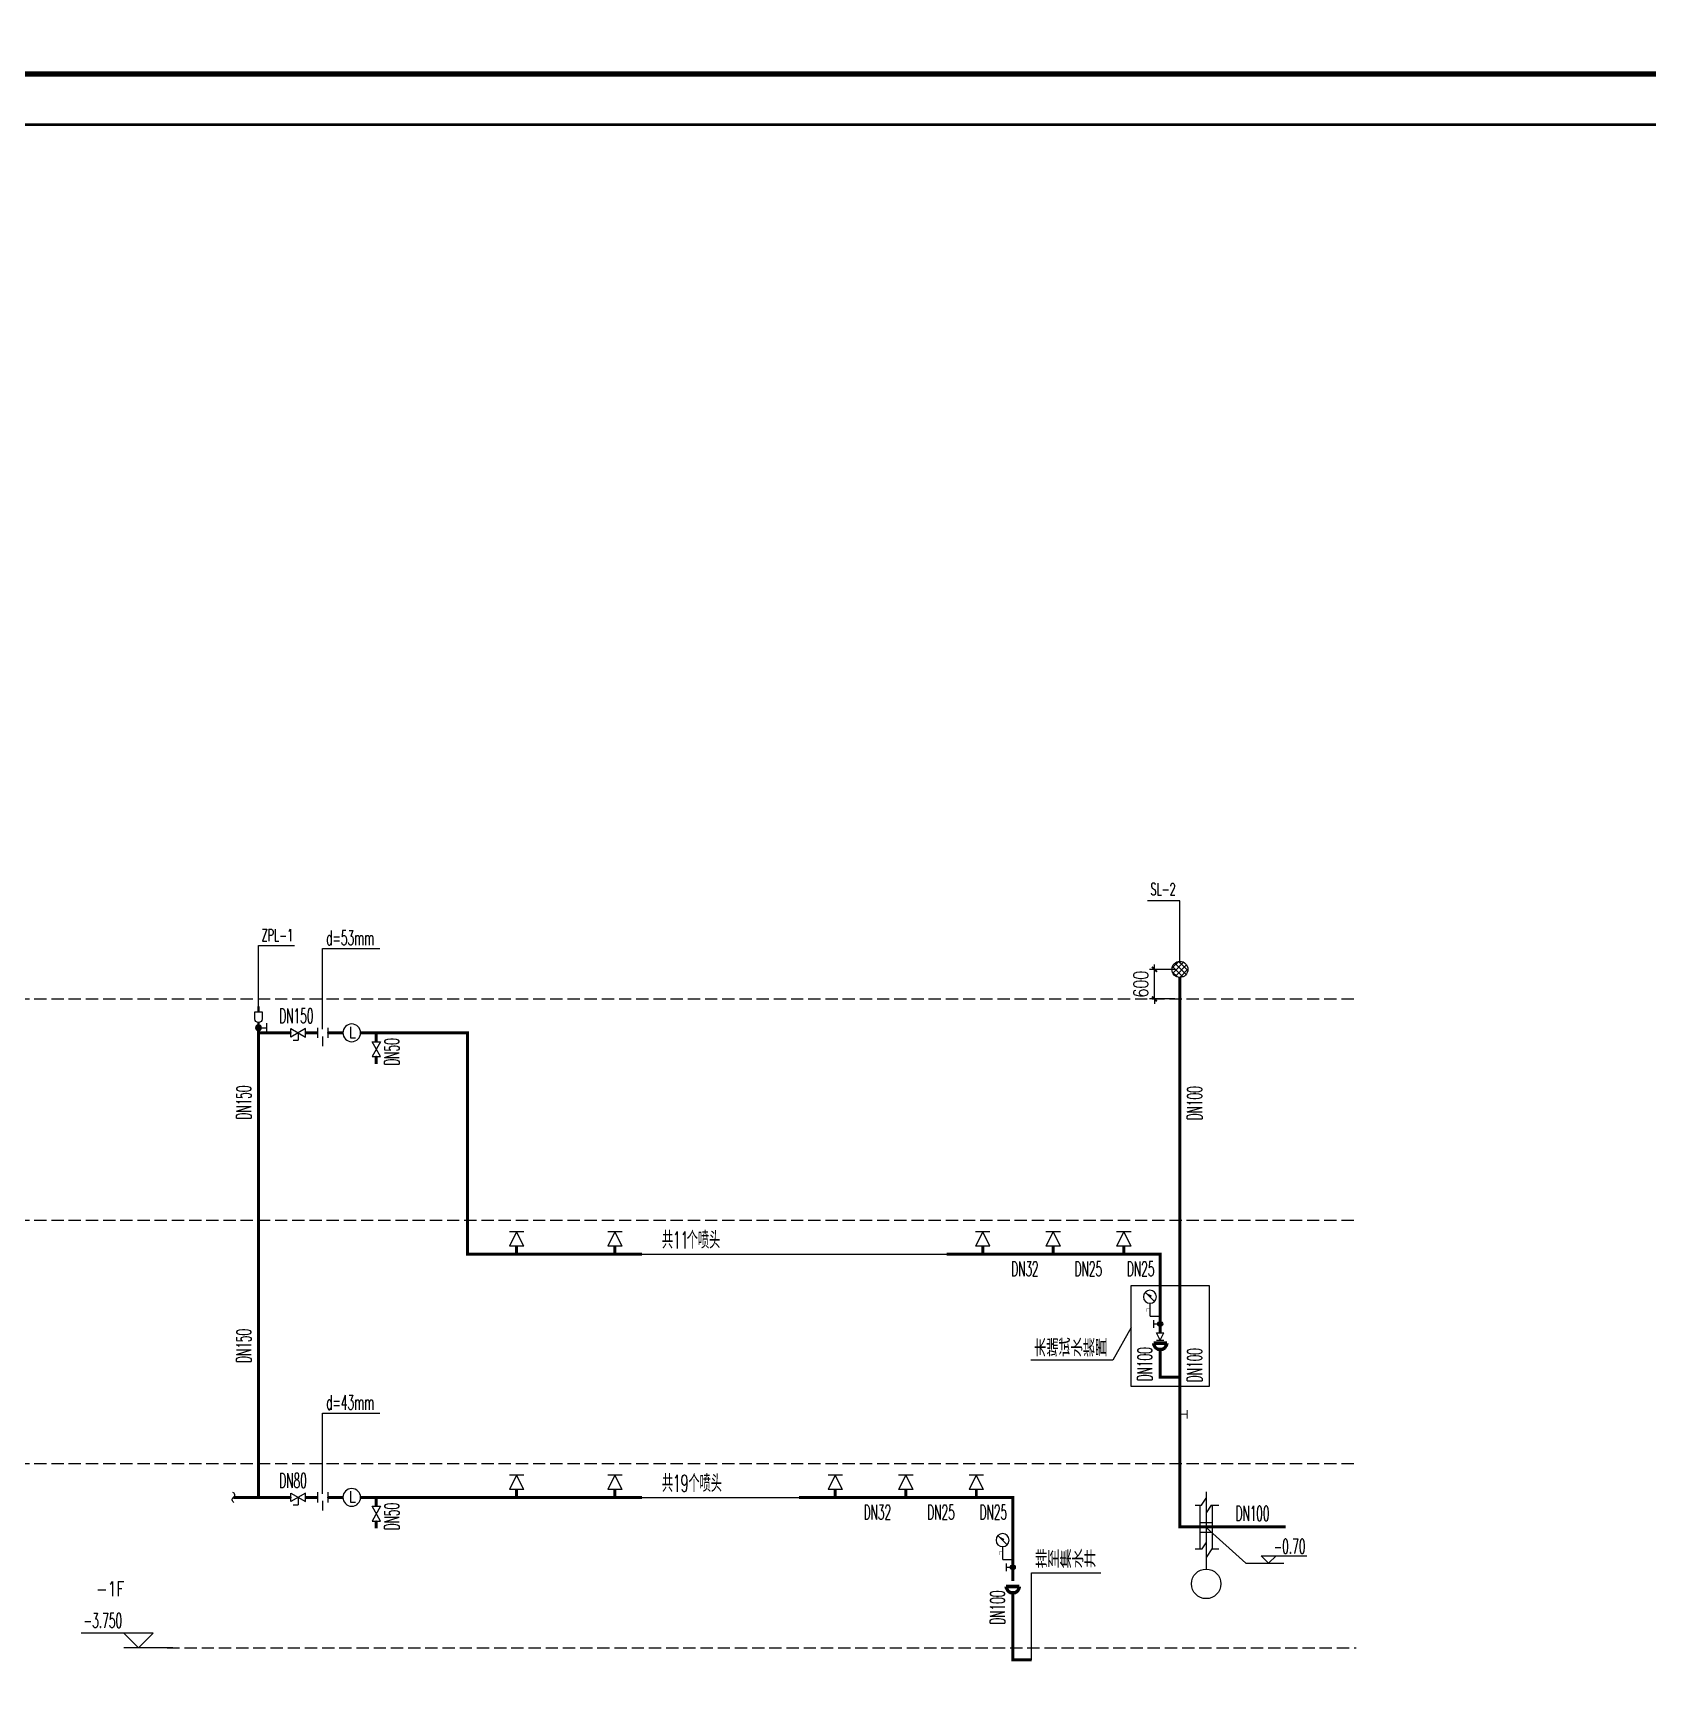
# Model space of a CAD drawing. Extents: x -452079 to 117456, y 3902 to 836955.
# Drawn here: x -288910 to -256051, y 233355 to 267077 of the extents above; entities that cross this region are included whole.
import ezdxf
from ezdxf.enums import TextEntityAlignment as Align

# ---------------------------------------------------------------- set-up
doc = ezdxf.new("R2010")
doc.units = 0
doc.header["$LTSCALE"] = 1000
doc.header["$MEASUREMENT"] = 0
for name, pattern in [('__DASH', [0.35, 0.25, -0.1]), ('CONTINOUS', [0]), ('DOTE_30', [0.726, 0.6, -0.06, 0.006, -0.06])]:
    doc.linetypes.add(name, pattern=pattern)
for name, color, linetype in [('0-cxFrame', 155, 'Continuous'), ('BZ_ZF喷淋', 6, 'Continuous'), ('DIM_ELEV', 3, 'Continuous'), ('DIM_雨水', 4, 'Continuous'), ('FM_ZF喷淋', 6, 'Continuous'), ('FM_ZF雨水', 4, 'Continuous'), ('gps-wang', 90, 'Continuous'), ('P-其他', 3, 'Continuous'), ('SB_ZF喷淋', 6, 'Continuous'), ('SB_ZF污水', 2, 'Continuous'), ('SB_ZF消火栓M', 10, 'Continuous'), ('SPACE', 7, 'Continuous'), ('TEXT_雨水', 4, 'Continuous'), ('TWT_DIM', 3, 'Continuous'), ('TWT_LEAD', 3, 'Continuous'), ('TWT_ZFLEAD', 3, 'Continuous'), ('TWT_ZF文字', 3, 'Continuous'), ('VALVE_喷淋', 6, 'Continuous'), ('WZ_ZF喷淋', 6, 'Continuous'), ('WZ_ZF雨水', 4, 'Continuous'), ('污水cao', 2, 'Continuous'), ('给排水wang', 2, 'Continuous')]:
    doc.layers.add(name, color=color, linetype=linetype)
for name, color, linetype, lineweight in [('0-cxText', 131, 'Continuous', 25), ('Gps-ZF喷淋', 6, 'TG_ZP', 60), ('Gps-ZF雨水', 4, 'DOTE_30', 60)]:
    doc.layers.add(name, color=color, linetype=linetype, lineweight=lineweight)
doc.styles.add('_TCH_DIM', font='SIMPLEX', dxfattribs={"width": 0.75, "bigfont": '@1HZTXT'})
doc.styles.add('_TCH_DIM_T3', font='SIMPLEX', dxfattribs={"width": 0.705882, "bigfont": 'GBCBIG'})
doc.styles.add('_TCH_LABEL', font='COMPLEX', dxfattribs={"bigfont": 'GBCBIG'})
doc.styles.add('_TWT_PIPEDN', font='SIMPLEX', dxfattribs={"width": 0.65, "height": 3.5, "bigfont": 'HZTXT'})
doc.styles.add('_TWT_SERIAL', font='SIMPLEX', dxfattribs={"width": 0.8, "height": 3, "bigfont": 'HZTXT'})
doc.styles.add('cx_tuming', font='')
doc.styles.add('cx_tuqian1', font='')
doc.styles.add('TG_LINETYPE', font='SIMPLEX', dxfattribs={"width": 0.8, "height": 3.5, "bigfont": 'HZTXT'})
doc.styles.add('黑体', font='', dxfattribs={"height": 12})
doc.styles.get('cx_tuming').set_extended_font_data('SimHei')
doc.styles.get('cx_tuqian1').set_extended_font_data('SimSun')
doc.styles.get('黑体').set_extended_font_data('SimHei')
doc.linetypes.add('TG_ZP', pattern='A,3,-0.6,["ZP",TG_LINETYPE,S=0.1,R=0,X=-0.52,Y=-0.15],0', length=3.6)
doc.dimstyles.new('_TCH_ARCH&&100', dxfattribs={"dimtxt": 297.5, "dimasz": 100, "dimexe": 100, "dimexo": 100, "dimgap": 126.25, "dimtad": 1, "dimdec": 0, "dimzin": 0, "dimdsep": 46, "dimtxsty": '_TCH_DIM_T3', "dimblk": 'ARCHTICK', "dimcen": 0.09, "dimclrt": 7, "dimazin": 2, "dimtfac": 1, "dimtdec": 0, "dimtix": 1, "dimtmove": 2, "dimatfit": 3, "dimfxl": 0, "dimtolj": 1, "dimtzin": 0, "dimarcsym": 0})

# ---------------------------------------------------------------- blocks, each defined once
blk = doc.blocks.new('$VALVE$00000497')
for p, q in [((78, 138), (-78, 138)), ((0, 50), (0, 138))]:
    blk.add_line(p, q)
at = {"const_width": 49.6}
blk.add_lwpolyline([(25, 0, 1), (-25, 0, 1)], format="xyb", close=True, dxfattribs=at)
blk.add_circle((0, 0), 50)
blk = doc.blocks.new('pqf')
at = {"layer": '给排水wang'}
for p, q in [((75, 429), (-75, 429)), ((-75, 429), (-75, 283)), ((75, 283), (75, 429))]:
    blk.add_line(p, q, dxfattribs=at)
at = {"layer": '给排水wang', "linetype": 'Continuous', "const_width": 45}
for points in [[(0, 429), (0, 542)], [(0, 208), (0, 0)]]:
    blk.add_lwpolyline(points, dxfattribs=at)
at = {"layer": '给排水wang'}
blk.add_arc((0, 283), 75, 180, 0, dxfattribs=at)
at = {"layer": '给排水wang', "xscale": -1.2, "yscale": -1.2, "zscale": 1.2, "rotation": 270}
blk.add_blockref('$VALVE$00000497', (0, 104), dxfattribs=at)
blk = doc.blocks.new('$VALVE$00000597')
blk.add_line((-93, 357), (93, 543))
blk.add_lwpolyline([(93, 543, 0, 50, 0), (-31, 456, 50, 50, 0)], format="xyseb")
for points, const_width in [([(0, 300), (0, 0)], 30), ([(0, 182), (75, 182), (75, 107)], 7.5)]:
    blk.add_lwpolyline(points, dxfattribs=dict(const_width=const_width))
blk.add_circle((0, 450), 150)
blk = doc.blocks.new('通气帽')
at = {"layer": 'gps-wang', "color": 2}
for p, q in [((3175349, 1716179, 800), (3175487, 1716317, 800)), ((3175459, 1716001, 800), (3175356, 1716104, 800)), ((3175571, 1716004, 800), (3175359, 1716216, 800)), ((3175366, 1716080, 800), (3175586, 1716301, 800)), ((3175638, 1716053, 800), (3175408, 1716283, 800)), ((3175421, 1716020, 800), (3175647, 1716246, 800)), ((3175673, 1716134, 800), (3175489, 1716318, 800)), ((3175509, 1715992, 800), (3175674, 1716158, 800))]:
    blk.add_line(p, q, dxfattribs=at)
blk.add_ellipse((3175511, 1716156, 800), major_axis=(0, 163), ratio=1, start_param=4.712370396041393, end_param=10.99555570322098, dxfattribs=at)
blk = doc.blocks.new('A$C39EB7F71_M')
at = {"layer": 'TWT_ZF文字', "color": 2, "linetype": 'CONTINOUS'}
for p, q in [((0, 362), (0, -425)), ((-110, 227), (-48, 227)), ((-60, -218), (-60, 227)), ((-48, 227), (0, 298)), ((52, 227), (0, 148)), ((52, 227), (128, 227)), ((60, 227), (60, -218)), ((-60, 50), (60, 50)), ((-60, 0), (60, 0)), ((-60, -50), (60, -50)), ((-40, -218), (0, -158)), ((-110, -218), (-40, -218)), ((58, -218), (0, -306)), ((58, -218), (128, -218))]:
    blk.add_line(p, q, dxfattribs=at)
blk.add_circle((0, -575), 150, dxfattribs=at)
blk = doc.blocks.new('TK22.A1 L(Dragon)')
at = {"layer": '0-cxFrame', "color": 7, "const_width": 0.5}
blk.add_lwpolyline([(0, 0), (-841, 0), (-841, 594), (0, 594)], close=True, dxfattribs=at)
at = {"layer": '0-cxFrame', "const_width": 0.5}
blk.add_lwpolyline([(-80, 10), (-821, 10), (-821, 584), (-80, 584)], close=True, dxfattribs=at)
at = {"style": '黑体', "flags": 4}
blk.add_attdef('图幅', text='', height=3.3, dxfattribs=at).set_placement((-40, 3), align=Align.RIGHT)
at = {"layer": '0-cxText', "flags": 4}
for tag, height, style, p in [('建设单位', 3.5, 'cx_tuming', (-45, 240)), ('项目名称', 3.5, 'cx_tuming', (-45, 210)), ('子项名称', 3.5, 'cx_tuming', (-45, 180)), ('工程编号', 3.3, 'cx_tuqian1', (-35, 165)), ('图名1', 3.5, 'cx_tuming', (-45, 87)), ('图名2', 3.5, 'cx_tuming', (-45, 79)), ('图名3', 3.5, 'cx_tuming', (-45, 71)), ('出图日期', 3.3, 'cx_tuqian1', (-39, 60)), ('专业', 3.3, 'cx_tuqian1', (-55, 52)), ('图号', 3.3, 'cx_tuqian1', (-55, 44)), ('版次', 3.3, 'cx_tuqian1', (-20, 44))]:
    blk.add_attdef(tag, text='', height=height, dxfattribs=dict(at, style=style)).set_placement(p, align=Align.MIDDLE)
blk = doc.blocks.new('TK22.A0+1 L(Dragon)')
at = {"layer": '0-cxFrame', "color": 7, "const_width": 0.5}
blk.add_lwpolyline([(0, 0), (-1485, 0), (-1485, 841), (0, 841)], close=True, dxfattribs=at)
at = {"style": '黑体', "flags": 4}
blk.add_attdef('图幅', text='', height=3.3, dxfattribs=at).set_placement((-40, 3), align=Align.RIGHT)
at = {"layer": '0-cxText', "flags": 4}
for tag, height, style, p in [('建设单位', 3.5, 'cx_tuming', (-45, 240)), ('项目名称', 3.5, 'cx_tuming', (-45, 210)), ('子项名称', 3.5, 'cx_tuming', (-45, 180)), ('工程编号', 3.3, 'cx_tuqian1', (-35, 165)), ('图名1', 3.5, 'cx_tuming', (-45, 87)), ('图名2', 3.5, 'cx_tuming', (-45, 79)), ('图名3', 3.5, 'cx_tuming', (-45, 71)), ('出图日期', 3.3, 'cx_tuqian1', (-39, 60)), ('专业', 3.3, 'cx_tuqian1', (-55, 52)), ('图号', 3.3, 'cx_tuqian1', (-55, 44)), ('版次', 3.3, 'cx_tuqian1', (-20, 44))]:
    blk.add_attdef(tag, text='', height=height, dxfattribs=dict(at, style=style)).set_placement(p, align=Align.MIDDLE)
blk = doc.blocks.new('$VALVE$00000531')
at = {"color": 7}
for p, q in [((-23, 104), (-23, -83)), ((-23, -83), (61, -83))]:
    blk.add_line(p, q, dxfattribs=at)
blk.add_lwpolyline([(-150, 0, 1), (150, 0, 1), (-150, 0, 0.808179)], format="xyb")
for p in [(-150, 0), (150, 0)]:
    blk.add_point(p)
blk = doc.blocks.new('$VALVE$00000437')
for p in [(0, 0), (87, 124)]:
    blk.add_line(p, (0, 124))
blk.add_lwpolyline([(-125, -72), (125, 72), (125, -72), (-125, 72)], close=True)
for p in [(-125, 0), (125, 0)]:
    blk.add_point(p)
blk = doc.blocks.new('$VALVE$00000295')
blk.add_lwpolyline([(-125, 72), (-125, -72), (125, 72), (125, -72), (-125, 72)])
for p in [(-125, 0), (125, 0)]:
    blk.add_point(p)
blk = doc.blocks.new('_ArchTick')
at = {"color": 0, "linetype": 'ByBlock', "const_width": 0.4}
blk.add_lwpolyline([(-0.5, -0.5), (0.5, 0.5)], dxfattribs=at)
blk = doc.blocks.new('*D465')
at = {"layer": 'TWT_DIM', "color": 0, "lineweight": -2, "transparency": 16777216}
for p, q in [((-265674, 248032), (-266192, 248032)), ((-266092, 248032), (-266092, 248132)), ((-266092, 247431), (-266092, 248032)), ((-265674, 247431), (-266192, 247431)), ((-266092, 247431), (-266092, 247331))]:
    blk.add_line(p, q, dxfattribs=at)
at = {"layer": 'TWT_DIM', "color": 0, "lineweight": -2, "transparency": 16777216, "xscale": 100, "yscale": 100, "zscale": 100}
for p, rotation in [((-266092, 248032), 270), ((-266092, 247431), 90)]:
    blk.add_blockref('_ArchTick', p, dxfattribs=dict(at, rotation=rotation))
at = {"layer": 'TWT_DIM', "color": 7, "transparency": 16777216, "insert": (-266367, 247731), "char_height": 297.5, "attachment_point": 5, "rotation": 90, "style": '_TCH_DIM_T3'}
blk.add_mtext('\\A1;600', dxfattribs=at)
blk = doc.blocks.new('$TwtSys$00000132')
at = {"elevation": 0}
blk.add_lwpolyline([(7, -101, -0.575183), (0, 0, 0.604745), (-11, 101, 16.924828)], format="xyb", dxfattribs=at)
blk = doc.blocks.new('$VALVE$00000458')
at = {"linetype": 'Continuous'}
for p, q in [((-90, 86), (-90, -86)), ((0, 60), (0, 224)), ((90, 86), (90, -86)), ((0, -60), (0, -224))]:
    blk.add_line(p, q, dxfattribs=at)
for p in [(-90, 0), (90, 0)]:
    blk.add_point(p)
blk = doc.blocks.new('$ATTACHMENT$00000073')
at = {"const_width": 20}
for points in [[(0, 0), (150, 0)], [(150, 90), (150, -90)]]:
    blk.add_lwpolyline(points, dxfattribs=at)

msp = doc.modelspace()

# ---------------------------------------------------------------- hatches: boundary and pattern name
at = {"layer": 'Gps-ZF喷淋', "linetype": 'CONTINOUS'}
for points in [[(-284325.18, 246741.09), (-284325.18, 246771.09), (-284355.18, 246771.09)], [(-284325.18, 246741.09), (-284355.18, 246741.09), (-284355.18, 246771.09)], [(-280071.1, 246741.09), (-280071.1, 246771.09), (-280041.1, 246771.09)], [(-280071.1, 246741.09), (-280041.1, 246741.09), (-280041.1, 246771.09)], [(-280071.1, 242241.09), (-280101.1, 242241.09), (-280101.1, 242211.09)], [(-280071.1, 242241.09), (-280071.1, 242211.09), (-280101.1, 242211.09)], [(-265974.05, 242241.09), (-265944.05, 242241.09), (-265944.05, 242271.09)], [(-265974.05, 242241.09), (-265974.05, 242271.09), (-265944.05, 242271.09)], [(-265974.05, 239739.15), (-266004.05, 239739.15), (-266004.05, 239709.15)], [(-265974.05, 239739.15), (-265974.05, 239709.15), (-266004.05, 239709.15)], [(-268974.05, 237291.09), (-268944.05, 237291.09), (-268944.05, 237321.09)], [(-268974.05, 237291.09), (-268974.05, 237321.09), (-268944.05, 237321.09)], [(-268974.05, 233986.86), (-269004.05, 233986.86), (-269004.05, 233956.86)], [(-268974.05, 233986.86), (-268974.05, 233956.86), (-269004.05, 233956.86)]]:
    msp.add_hatch(color=256, dxfattribs=at).paths.add_polyline_path(points)
at = {"layer": 'Gps-ZF雨水'}
for points in [[(-265573.75, 236689.88), (-265603.75, 236689.88), (-265603.75, 236659.88)], [(-265573.75, 236689.88), (-265573.75, 236659.88), (-265603.75, 236659.88)]]:
    msp.add_hatch(color=256, dxfattribs=at).paths.add_polyline_path(points)

# ---------------------------------------------------------------- linework, layer by layer
at = {"layer": 'BZ_ZF喷淋', "linetype": 'ByBlock'}
for p, q in [((-284325.18, 247227.71, -800.07), (-284325.18, 248517.77, -800.07)), ((-284325.18, 248517.77, -800.07), (-283591.95, 248517.77, -800.07))]:
    msp.add_line(p, q, dxfattribs=at)
at = {"layer": 'DIM_ELEV', "linetype": '__DASH'}
for p, q in [((-316187.36, 247431.15), (-261987.6, 247431.15)), ((-316187.36, 242931.15), (-261987.6, 242931.15)), ((-316187.36, 237981.15), (-261987.6, 237981.15)), ((-286180.03, 234231.15), (-261987.6, 234231.15))]:
    msp.add_line(p, q, dxfattribs=at)
at = {"layer": 'DIM_ELEV'}
for p, q in [((-286467.48, 234531.15), (-287935.04, 234531.15)), ((-286767.48, 234231.15), (-287067.48, 234531.15)), ((-286767.48, 234231.15), (-286467.48, 234531.15)), ((-286067.48, 234231.15), (-287067.48, 234231.15))]:
    msp.add_line(p, q, dxfattribs=at)
at = {"layer": 'DIM_雨水'}
for p, q in [((-265573.75, 249424.68), (-266232.82, 249424.68)), ((-265573.75, 248157.49), (-265573.75, 249424.68))]:
    msp.add_line(p, q, dxfattribs=at)
at = {"layer": 'Gps-ZF喷淋', "color": 3, "linetype": 'ByBlock'}
for p, q in [((-265842.05, 240429.73, -1600.13), (-266106.05, 240429.73, -1600.13)), ((-268842.05, 235479.73, -1600.13), (-269106.05, 235479.73, -1600.13))]:
    msp.add_line(p, q, dxfattribs=at)
at = {"layer": 'Gps-ZF喷淋', "linetype": 'CONTINOUS', "const_width": 60}
for points in [[(-284325.18, 246741.09), (-283665.81, 246741.09)], [(-284325.18, 237291.09), (-284325.18, 246741.09)], [(-283365.35, 246741.09), (-283126.36, 246741.09)], [(-282910.71, 246741.09), (-282606.77, 246741.09)], [(-282246.77, 246741.09), (-280071.1, 246741.09)], [(-280071.1, 242241.09), (-280071.1, 246741.09)], [(-280071.1, 242241.09), (-279071.1, 242241.09)], [(-279071.1, 242241.09), (-279071.1, 242404.4)], [(-279071.1, 242241.09), (-277071.1, 242241.09)], [(-277071.1, 242241.09), (-277071.1, 242404.4)], [(-277071.1, 242241.09), (-276523.04, 242241.09)], [(-270323.39, 242241.09), (-269586.45, 242241.09)], [(-269586.45, 242241.09), (-269586.45, 242404.4)], [(-269586.45, 242241.09), (-268151.45, 242241.09)], [(-268151.45, 242241.09), (-268151.45, 242404.4)], [(-268151.45, 242241.09), (-266716.45, 242241.09)], [(-266716.45, 242241.09), (-266716.45, 242404.4)], [(-266716.45, 242241.09), (-265974.05, 242241.09)], [(-265974.05, 242241.09), (-265974.05, 240637.13)], [(-265974.05, 240297.73), (-265974.05, 239739.15)], [(-265974.05, 239739.15), (-265591.74, 239739.15)], [(-279071.1, 237291.09), (-279071.1, 237454.4)], [(-277071.1, 237291.09), (-277071.1, 237454.4)], [(-272586.45, 237291.09), (-272586.45, 237454.4)], [(-271151.45, 237291.09), (-271151.45, 237454.4)], [(-269716.45, 237291.09), (-269716.45, 237454.4)], [(-284833.62, 237291.09), (-284325.18, 237291.09)], [(-284325.18, 237291.09), (-283665.81, 237291.09)], [(-283365.35, 237291.09), (-283126.36, 237291.09)], [(-282910.71, 237291.09), (-282606.77, 237291.09)], [(-282246.77, 237291.09), (-279071.1, 237291.09)], [(-279071.1, 237291.09), (-277071.1, 237291.09)], [(-277071.1, 237291.09), (-276523.04, 237291.09)], [(-273323.39, 237291.09), (-272586.45, 237291.09)], [(-272586.45, 237291.09), (-271151.45, 237291.09)], [(-271151.45, 237291.09), (-269716.45, 237291.09)], [(-269716.45, 237291.09), (-268974.05, 237291.09)], [(-268974.05, 237291.09), (-268974.05, 235587.68)], [(-268974.05, 235347.73), (-268974.05, 233986.86)], [(-268974.05, 233986.86), (-268591.74, 233986.86)]]:
    msp.add_lwpolyline(points, dxfattribs=at)
at = {"layer": 'Gps-ZF喷淋', "color": 3, "linetype": 'ByBlock'}
for centre in [(-265974.05, 240429.73, -1600.13), (-268974.05, 235479.73, -1600.13)]:
    msp.add_arc(centre, 132, 180, 0, dxfattribs=at)
at = {"layer": 'Gps-ZF雨水', "const_width": 60}
for points in [[(-265573.75, 238981.15), (-265573.75, 247868.27)], [(-281927.55, 246710.25), (-281927.55, 246560.51)], [(-281927.55, 246260.05), (-281927.55, 246110.3)], [(-265573.75, 236689.88), (-265573.75, 238981.15)], [(-281927.55, 237260.25), (-281927.55, 237110.51)], [(-281927.55, 236810.05), (-281927.55, 236660.3)], [(-263419.35, 236689.88), (-265573.75, 236689.88)]]:
    msp.add_lwpolyline(points, dxfattribs=at)
at = {"layer": 'P-其他', "color": 6}
for p, q in [((-278923.59, 242692.81), (-279218.61, 242692.81)), ((-279071.1, 242692.81), (-279218.61, 242404.4)), ((-278923.59, 242404.4), (-279071.1, 242692.81)), ((-276923.59, 242692.81), (-277218.61, 242692.81)), ((-277071.1, 242692.81), (-277218.61, 242404.4)), ((-276923.59, 242404.4), (-277071.1, 242692.81)), ((-269438.94, 242692.81), (-269733.96, 242692.81)), ((-269586.45, 242692.81), (-269733.96, 242404.4)), ((-269438.94, 242404.4), (-269586.45, 242692.81)), ((-268003.94, 242692.81), (-268298.96, 242692.81)), ((-268151.45, 242692.81), (-268298.96, 242404.4)), ((-268003.94, 242404.4), (-268151.45, 242692.81)), ((-266568.94, 242692.81), (-266863.96, 242692.81)), ((-266716.45, 242692.81), (-266863.96, 242404.4)), ((-266568.94, 242404.4), (-266716.45, 242692.81)), ((-278923.59, 242404.4), (-279218.61, 242404.4)), ((-276923.59, 242404.4), (-277218.61, 242404.4)), ((-276523.04, 242241.09), (-270323.39, 242241.09)), ((-269438.94, 242404.4), (-269733.96, 242404.4)), ((-268003.94, 242404.4), (-268298.96, 242404.4)), ((-266568.94, 242404.4), (-266863.96, 242404.4)), ((-278923.59, 237742.81), (-279218.61, 237742.81)), ((-279071.1, 237742.81), (-279218.61, 237454.4)), ((-278923.59, 237454.4), (-279071.1, 237742.81)), ((-276923.59, 237742.81), (-277218.61, 237742.81)), ((-277071.1, 237742.81), (-277218.61, 237454.4)), ((-276923.59, 237454.4), (-277071.1, 237742.81)), ((-272438.94, 237742.81), (-272733.96, 237742.81)), ((-272586.45, 237742.81), (-272733.96, 237454.4)), ((-272438.94, 237454.4), (-272586.45, 237742.81)), ((-271003.94, 237742.81), (-271298.96, 237742.81)), ((-271151.45, 237742.81), (-271298.96, 237454.4)), ((-271003.94, 237454.4), (-271151.45, 237742.81)), ((-269568.94, 237742.81), (-269863.96, 237742.81)), ((-269716.45, 237742.81), (-269863.96, 237454.4)), ((-269568.94, 237454.4), (-269716.45, 237742.81)), ((-278923.59, 237454.4), (-279218.61, 237454.4)), ((-276923.59, 237454.4), (-277218.61, 237454.4)), ((-272438.94, 237454.4), (-272733.96, 237454.4)), ((-271003.94, 237454.4), (-271298.96, 237454.4)), ((-269568.94, 237454.4), (-269863.96, 237454.4)), ((-276523.04, 237291.09), (-273323.39, 237291.09))]:
    msp.add_line(p, q, dxfattribs=at)
at = {"layer": 'TWT_LEAD'}
for p, q in [((-268591.74, 233986.86), (-268591.74, 235756.35)), ((-268591.74, 235756.35), (-267180.22, 235756.35))]:
    msp.add_line(p, q, dxfattribs=at)
at = {"layer": 'TWT_ZFLEAD'}
for p, q in [((-283018.54, 247010.44), (-283018.54, 248455.12)), ((-283018.54, 248455.12), (-281853.37, 248455.12)), ((-266567.23, 240747.15), (-266936.49, 240083.82)), ((-266936.49, 240083.82), (-268610.45, 240083.82)), ((-283018.54, 237560.44), (-283018.54, 239005.12)), ((-283018.54, 239005.12), (-281853.37, 239005.12))]:
    msp.add_line(p, q, dxfattribs=at)
msp.add_lwpolyline([(-266567.23, 241600.65), (-264975.73, 241600.65), (-264975.73, 239546.65), (-266567.23, 239546.65)], close=True, dxfattribs=at)
at = {"layer": 'TWT_ZF文字'}
for p, q in [((-265039.89, 236681.15), (-264232.72, 235954.29)), ((-263917.62, 236104.29), (-262987.7, 236104.29)), ((-263767.62, 235954.29), (-263917.62, 236104.29)), ((-263767.62, 235954.29), (-263617.62, 236104.29)), ((-264232.72, 235954.29), (-263460.22, 235954.29))]:
    msp.add_line(p, q, dxfattribs=at)
at = {"layer": '给排水wang'}
for p, q in [((-265974.05, 240487.19, -800.07), (-266048.98, 240637.13, -800.07)), ((-266048.98, 240637.13, -800.07), (-265899.11, 240637.13, -800.07)), ((-266048.98, 240487.19, -800.07), (-265899.11, 240487.19, -800.07)), ((-265974.05, 240487.19, -800.07), (-265899.11, 240637.13, -800.07))]:
    msp.add_line(p, q, dxfattribs=at)
at = {"layer": '给排水wang', "const_width": 26.46, "elevation": -800.07}
for points in [[(-266183.1, 240974.13), (-265974.05, 240974.13)], [(-269183.1, 236024.13), (-268974.05, 236024.13)]]:
    msp.add_lwpolyline(points, dxfattribs=at)

# ---------------------------------------------------------------- block references
msp.add_blockref('通气帽', (-3441084.63, -1468124.12, -800.07))
at = {"layer": '0-cxFrame'}
for name, p, xscale, yscale, zscale in [('TK22.A0+1 L(Dragon)', (-75706.06, 266257.12), 170, 170, 170), ('TK22.A1 L(Dragon)', (-244098.56, 206814.62), 100, 100, 100)]:
    msp.add_blockref(name, p, dxfattribs=dict(at, xscale=xscale, yscale=yscale, zscale=zscale))
at = {"layer": 'FM_ZF喷淋', "zscale": 1.2}
for name, p, xscale, yscale in [('$VALVE$00000458', (-283018.54, 246741.09), 1.2, 1.2), ('$VALVE$00000437', (-283515.58, 246741.09), -1.2, -1.2), ('$VALVE$00000458', (-283018.54, 237291.09), 1.2, 1.2), ('$VALVE$00000437', (-283515.58, 237291.09), -1.2, -1.2)]:
    msp.add_blockref(name, p, dxfattribs=dict(at, xscale=xscale, yscale=yscale))
at = {"layer": 'FM_ZF雨水', "xscale": -1.2, "yscale": -1.2, "zscale": 1.2, "rotation": 270}
for p in [(-281927.55, 246410.28), (-281927.55, 236960.28)]:
    msp.add_blockref('$VALVE$00000295', p, dxfattribs=at)
at = {"layer": 'SB_ZF喷淋', "rotation": 1.301351855667749e-11}
msp.add_blockref('$TwtSys$00000132', (-284833.62, 237291.09), dxfattribs=at)
at = {"layer": 'SB_ZF污水'}
msp.add_blockref('$ATTACHMENT$00000073', (-265573.75, 238981.15), dxfattribs=at)
at = {"layer": 'SB_ZF消火栓M', "xscale": 2, "yscale": 2, "zscale": 2}
msp.add_blockref('A$C39EB7F71_M', (-265039.89, 236681.15), dxfattribs=at)
at = {"layer": 'VALVE_喷淋', "xscale": 1.2, "yscale": 1.2, "zscale": 1.2}
for p in [(-282426.77, 246741.09), (-282426.77, 237291.09)]:
    msp.add_blockref('$VALVE$00000531', p, dxfattribs=at)
at = {"layer": '污水cao', "xscale": -1}
msp.add_blockref('pqf', (-284325.18, 246741.09, -800.07), dxfattribs=at)
at = {"layer": '给排水wang', "xscale": -0.8820000002160668, "yscale": 0.8819999999832362, "zscale": 0.8819999999999999}
for p in [(-266183.1, 240974.13, -800.07), (-269183.1, 236024.13, -800.07)]:
    msp.add_blockref('$VALVE$00000597', p, dxfattribs=at)
at = {"layer": '给排水wang', "xscale": -1, "yscale": -1, "rotation": 270}
for p in [(-265974.05, 240816.84), (-268974.05, 235866.84)]:
    msp.add_blockref('$VALVE$00000497', p, dxfattribs=at)

# ---------------------------------------------------------------- texts
at = {"layer": 'BZ_ZF喷淋', "color": 7, "linetype": 'ByBlock', "style": '_TWT_SERIAL', "width": 0.6}
msp.add_text('ZPL-1', height=240, dxfattribs=at).set_placement((-284262.23, 248607.77, -800.07))
at = {"layer": 'DIM_ELEV', "color": 7, "style": '_TCH_DIM', "width": 0.529412}
msp.add_text('-3.750', height=297.5, dxfattribs=at).set_placement((-287884.04, 234636.15))
at = {"layer": 'DIM_雨水', "color": 7, "style": '_TWT_SERIAL', "width": 0.6}
msp.add_text('SL-2', height=240, dxfattribs=at).set_placement((-266172.82, 249544.68))
at = {"layer": 'P-其他', "color": 6, "style": '_TCH_DIM', "width": 0.529412}
for s, p in [('DN150', (-283901.79, 246935.95)), ('DN32', (-269008.89, 241788.59)), ('DN25', (-267716.1, 241788.59)), ('DN25', (-266652.78, 241788.59)), ('DN80', (-283901.79, 237485.95)), ('DN32', (-272008.89, 236838.59)), ('DN25', (-270716.1, 236838.59)), ('DN25', (-269652.78, 236838.59))]:
    msp.add_text(s, height=297.5, dxfattribs=at).set_placement(p)
at = {"layer": 'SPACE', "linetype": 'ByBlock', "style": '_TCH_LABEL', "width": 0.705882}
msp.add_text('-1F', height=297.5, dxfattribs=at).set_placement((-287630.5, 235284.11))
at = {"layer": 'TEXT_雨水', "style": '_TWT_PIPEDN', "width": 0.52}
for p in [(-265123.75, 244964.23), (-265123.75, 239638.26)]:
    msp.add_text('DN100', height=300, rotation=90, dxfattribs=at).set_placement(p)
msp.add_text('DN100', height=300, dxfattribs=at).set_placement((-264439.4, 236815.64))
at = {"layer": 'TWT_LEAD', "color": 7, "style": '_TCH_DIM', "width": 0.75}
msp.add_text('排至集水井', height=347.244, dxfattribs=at).set_placement((-268519.32, 235856.79))
at = {"layer": 'TWT_ZFLEAD', "color": 7, "style": '_TCH_DIM'}
for s, height, width, p in [('d=53mm', 297.5, 0.529412, (-282949.71, 248525.12)), ('末端试水装置', 347.244, 0.75, (-268540.45, 240153.82)), ('d=43mm', 297.5, 0.529412, (-282949.71, 239075.12))]:
    msp.add_text(s, height=height, dxfattribs=dict(at, width=width)).set_placement(p)
at = {"layer": 'TWT_ZF文字'}
for s, height, style, width, p in [('共', 350, '_TWT_PIPEDN', 0.65, (-276114.41, 242351.17)), ('11', 350, '_TWT_PIPEDN', 0.52, (-275886.91, 242351.17)), ('个喷头', 350, '_TWT_PIPEDN', 0.65, (-275609.58, 242351.17)), ('共', 350, '_TWT_PIPEDN', 0.65, (-276114.41, 237401.17)), ('19', 350, '_TWT_PIPEDN', 0.52, (-275886.91, 237401.17)), ('个喷头', 350, '_TWT_PIPEDN', 0.65, (-275574.91, 237401.17)), ('-0.70', 297.5, '_TCH_DIM', 0.529412, (-263665.03, 236147.26))]:
    msp.add_text(s, height=height, dxfattribs=dict(at, style=style, width=width)).set_placement(p)
at = {"layer": 'WZ_ZF喷淋', "linetype": 'ByBlock', "style": '_TWT_PIPEDN', "width": 0.52}
for p in [(-281458.45, 246074.96), (-281458.45, 236624.96)]:
    msp.add_text('DN50', height=300, rotation=90, dxfattribs=at).set_placement(p)
at = {"layer": 'WZ_ZF喷淋', "style": '_TWT_PIPEDN', "width": 0.52}
for p in [(-284475.18, 244980.26), (-284475.18, 240030.26)]:
    msp.add_text('DN150', height=300, rotation=90, dxfattribs=at).set_placement(p)
at = {"layer": 'WZ_ZF雨水', "style": '_TWT_PIPEDN', "width": 0.52}
for p in [(-266136.25, 239655.26), (-269136.25, 234705.26)]:
    msp.add_text('DN100', height=300, rotation=90, dxfattribs=at).set_placement(p)

# ---------------------------------------------------------------- dimensions: what is measured, and where the dimension line sits
at = {"layer": 'TWT_DIM'}
dim = msp.add_aligned_dim(p1=(-265573.75, 247431.15), p2=(-265573.75, 248031.62), distance=518.56, dimstyle='_TCH_ARCH&&100', dxfattribs=at)
dim.commit()
dim.dimension.update_dxf_attribs({"geometry": '*D465', "text_midpoint": (-266367.31, 247731.39)})

doc.saveas('drawing.dxf')
